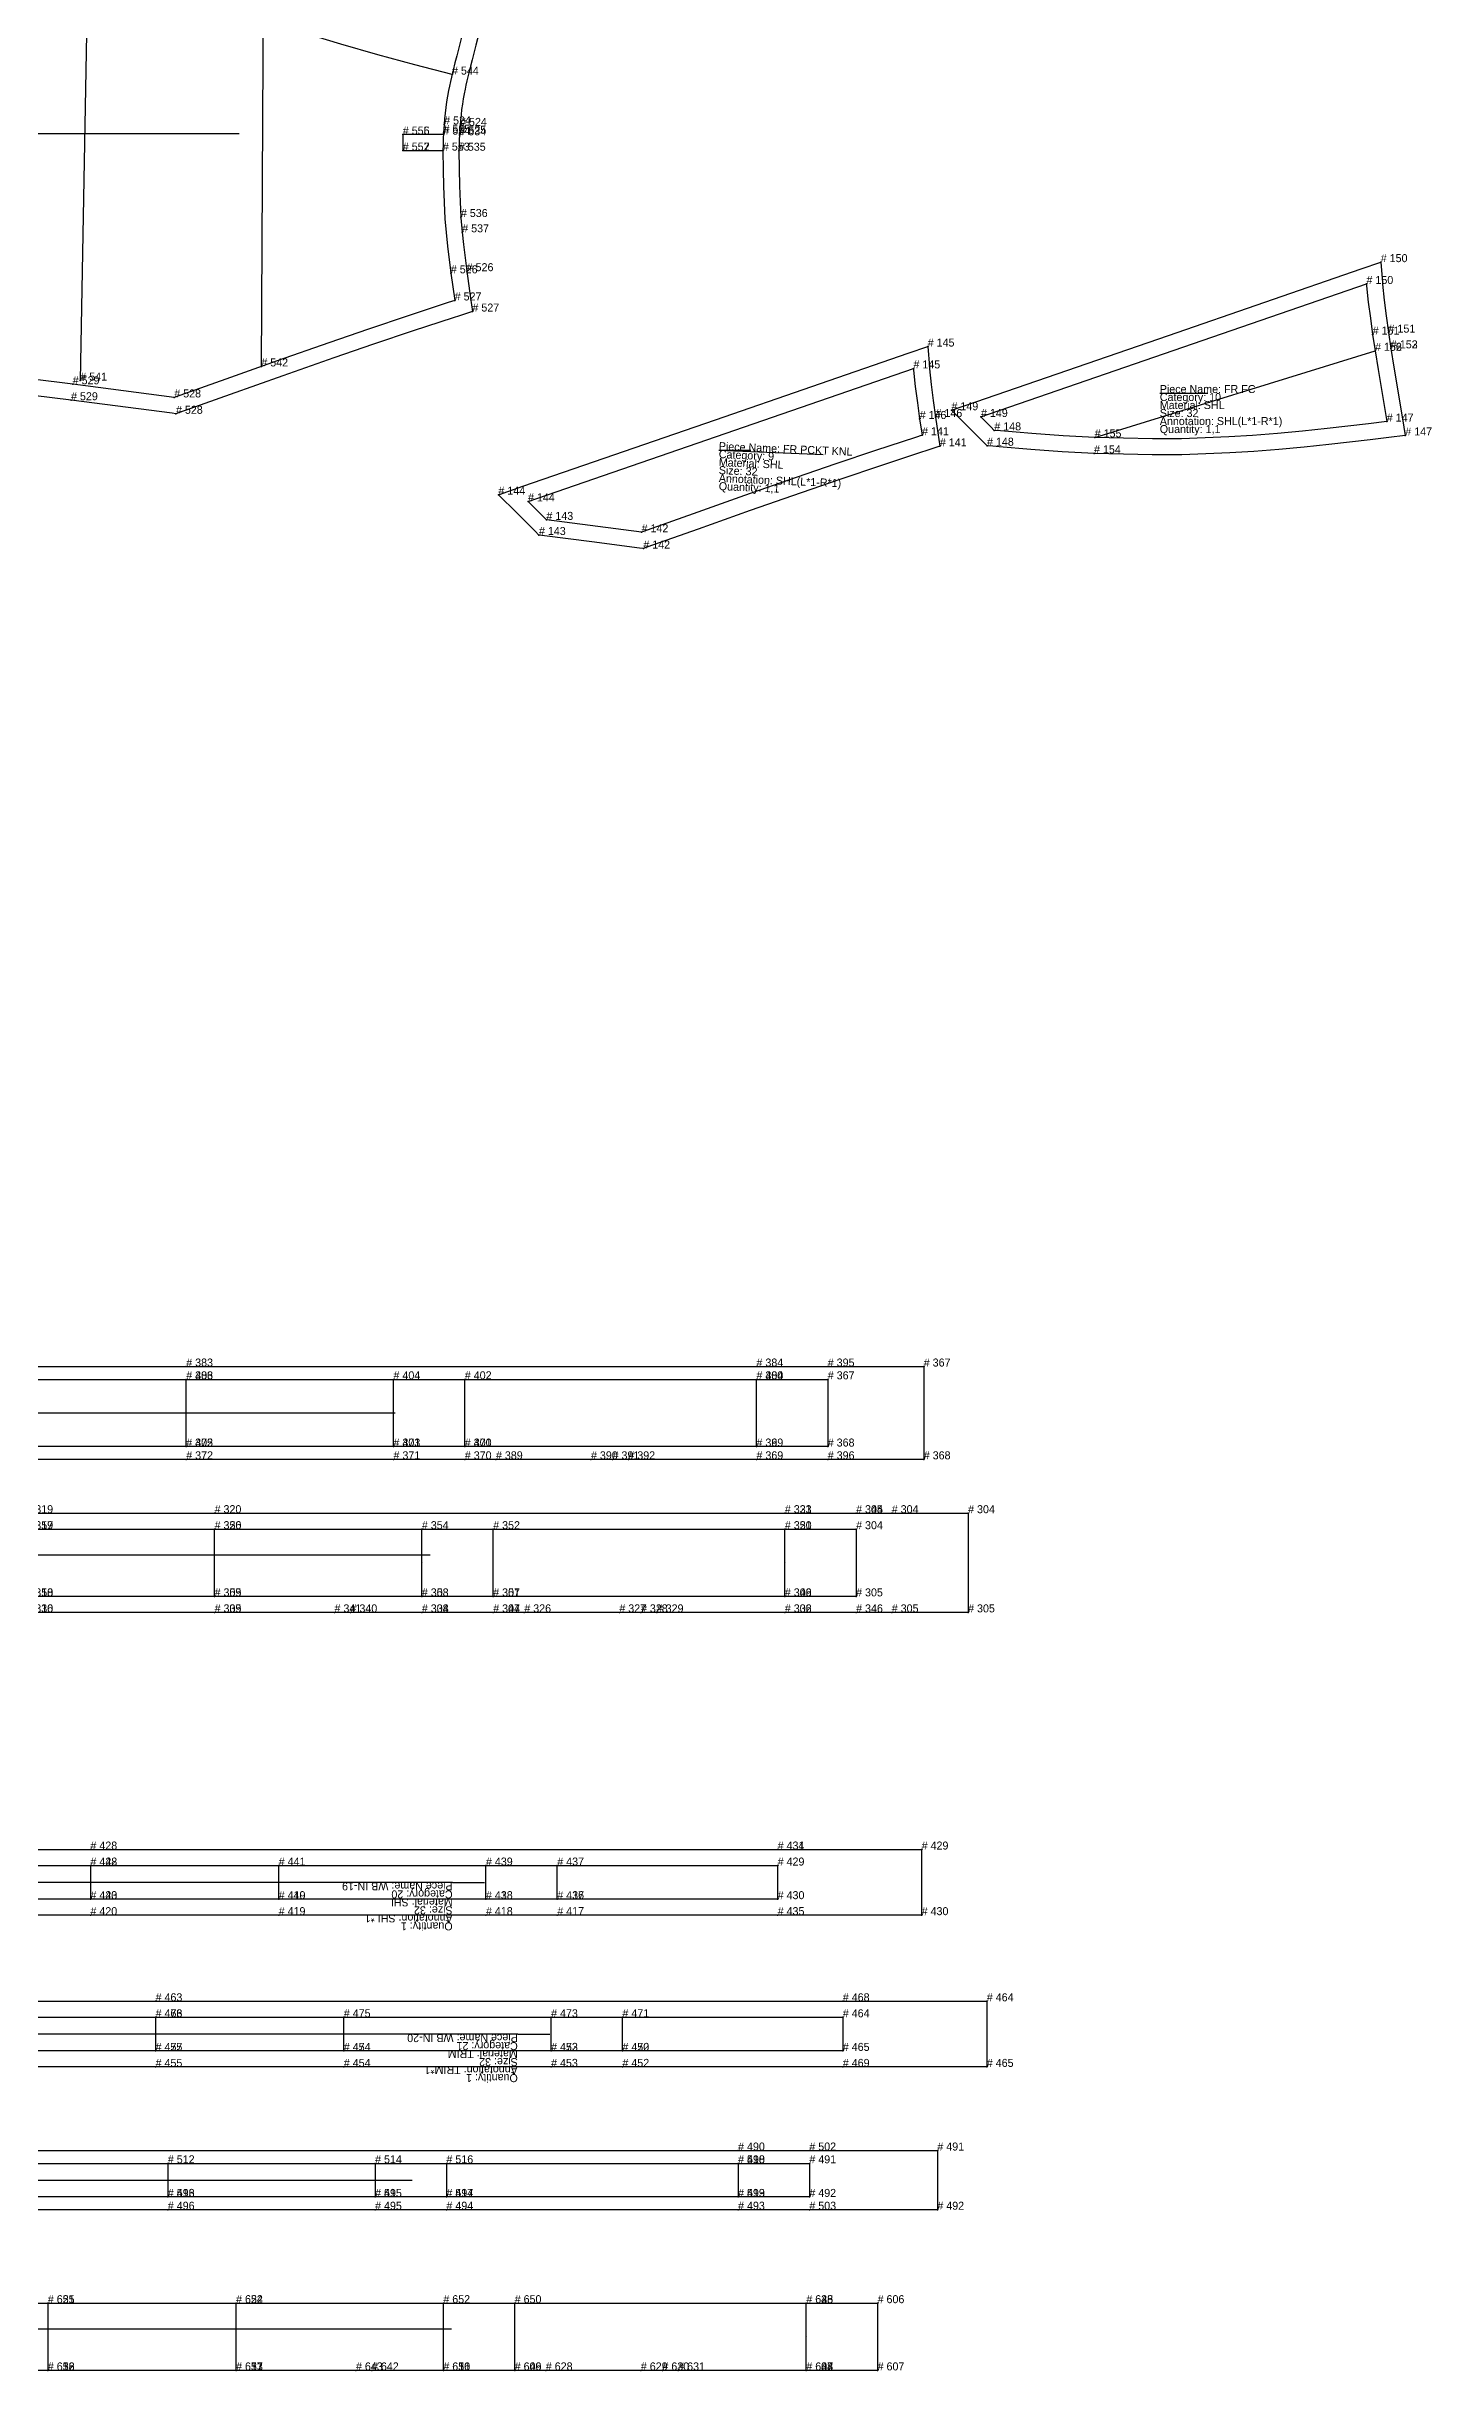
# Model space of a CAD drawing. Extents: x 0 to 3755, y -1490 to 1839.
# Drawn here: x 2247 to 3112, y -1489 to -37 of the extents above; entities that cross this region are included whole.
import ezdxf

# ---------------------------------------------------------------- set-up
doc = ezdxf.new("R2010")
doc.units = 0

# ---------------------------------------------------------------- blocks, each defined once
blk = doc.blocks.new('FR PCKT KNL-32')
at = {"layer": '1'}
blk.add_lwpolyline([(2805.045, -287.025), (2796.96, -289.6225), (2792.8575, -290.94), (2767.8875, -299.1525), (2743.1425, -307.505), (2718.43, -316.015), (2686.4325, -327.215), (2653.9625, -338.725), (2621.98, -350.14), (2619.7125, -350.95), (2617.33, -350.64), (2587.5875, -346.77), (2557.8475, -342.9025), (2554.455, -342.4625), (2552.0375, -340.0275), (2546.73, -334.6775), (2541.5075, -329.4375), (2540.615, -328.56), (2529.1075, -317.2475), (2544.3675, -311.98), (2664.825, -270.43), (2785.285, -228.88), (2797.455, -224.685), (2798.5075, -237.5075), (2798.59, -238.5125), (2799.605, -248.4925), (2800.8475, -258.32), (2802.32, -268.7275), (2803.795, -278.6275), (2805.045, -287.025)], close=True, dxfattribs=at)
at = {"layer": '14'}
blk.add_lwpolyline([(2793.905, -280.1025), (2789.735, -281.44), (2764.82, -289.635), (2739.97, -298.0225), (2715.1725, -306.5625), (2682.9475, -317.8425), (2650.77, -329.25), (2618.6175, -340.725), (2559.135, -332.9875), (2553.8375, -327.6475), (2548.5275, -322.32), (2547.625, -321.4325), (2788.5425, -238.3325), (2788.6325, -239.42), (2789.67, -249.62), (2790.955, -259.795), (2792.3925, -269.9525), (2793.905, -280.1025)], close=True, dxfattribs=at)
at = {"layer": '2'}
for p in [(2797.455, -224.685), (2788.5425, -238.3325), (2792.3925, -269.9525), (2802.32, -268.7275), (2793.905, -280.1025), (2805.045, -287.025), (2529.1075, -317.2475), (2547.625, -321.4325), (2559.135, -332.9875), (2554.455, -342.4625), (2618.6175, -340.725), (2619.7125, -350.95)]:
    blk.add_point(p, dxfattribs=at)
at = {"layer": '5'}
blk.add_line((2666.7925, -289.365), (2686.7925, -289.365), dxfattribs=at)
at = {"layer": '7'}
blk.add_line((2666.7925, -289.365), (2732.06, -292.13), dxfattribs=at)
at = {"layer": '1'}
for s, p in [('Category: 9', (2666.7925, -294.365)), ('Piece Name: FR PCKT KNL', (2666.7925, -289.365)), ('Annotation: SHL(L*1-R*1)', (2666.7925, -309.365)), ('Size: 32', (2666.7925, -304.365)), ('Material: SHL', (2666.7925, -299.365)), ('Quantity: 1,1', (2666.7925, -314.365))]:
    blk.add_text(s, height=5, rotation=-2.425835, dxfattribs=at).set_placement(p)
at = {"layer": '2'}
for s, p in [('# 145', (2797.455, -224.685)), ('# 145', (2788.5425, -238.3325)), ('# 146', (2792.3925, -269.9525)), ('# 141', (2793.905, -280.1025)), ('# 146', (2802.32, -268.7275)), ('# 141', (2805.045, -287.025)), ('# 144', (2529.1075, -317.2475)), ('# 144', (2547.625, -321.4325)), ('# 143', (2559.135, -332.9875)), ('# 143', (2554.455, -342.4625)), ('# 142', (2618.6175, -340.725)), ('# 142', (2619.7125, -350.95))]:
    blk.add_text(s, height=5, dxfattribs=at).set_placement(p)
blk = doc.blocks.new('FR FC-32')
at = {"layer": '1'}
blk.add_lwpolyline([(3095.9375, -280.255), (3085.5525, -281.515), (3074.0025, -282.9175), (3048.2375, -285.885), (3032.7325, -287.5325), (3016.86, -289.045), (3001.175, -290.2725), (2986.1825, -291.1475), (2971.365, -291.8), (2956.2575, -292.355), (2937.8125, -292.2475), (2919.7725, -291.99), (2901.3975, -291.4325), (2901.38, -291.4325), (2881.5475, -290.375), (2861.9475, -288.99), (2842.075, -287.405), (2838.095, -287.0125), (2834.51, -286.66), (2831.97, -284.0975), (2829.3825, -281.485), (2824.8175, -276.9), (2823.6975, -275.79), (2812.29, -264.4825), (2827.48, -259.24), (2947.955, -217.6825), (3068.4325, -176.1275), (3080.6025, -171.9325), (3081.655, -184.755), (3081.7375, -185.76), (3082.7525, -195.74), (3083.995, -205.5675), (3085.4675, -215.975), (3086.935, -225.8175), (3086.9375, -225.8375), (3088.77, -237.465), (3094.21, -269.9375), (3095.9375, -280.255)], close=True, dxfattribs=at)
at = {"layer": '14'}
blk.add_lwpolyline([(3084.3475, -271.59), (3072.89, -272.98), (3047.17, -275.9425), (3031.63, -277.595), (3016.0325, -279.08), (3000.4325, -280.3025), (2985.6825, -281.1625), (2970.8975, -281.8125), (2956.1225, -282.3575), (2938.01, -282.2475), (2919.9, -281.99), (2901.7925, -281.44), (2882.2025, -280.3975), (2862.61, -279.0125), (2843.0375, -277.4525), (2839.0725, -277.0625), (2836.9725, -274.9425), (2831.665, -269.6125), (2830.7375, -268.6925), (3071.69, -185.58), (3071.78, -186.6675), (3072.8175, -196.8675), (3074.1025, -207.0425), (3075.54, -217.2), (3077.0525, -227.35), (3078.9075, -239.115), (3084.3475, -271.59)], close=True, dxfattribs=at)
at = {"layer": '2'}
for p in [(3080.6025, -171.9325), (3071.69, -185.58), (3075.54, -217.2), (3085.4675, -215.975), (3077.0525, -227.35), (3077.0525, -227.35), (3086.935, -225.8175), (2812.29, -264.4825), (2830.7375, -268.6925), (3084.3475, -271.59), (2834.51, -286.66), (2839.0725, -277.0625), (2901.795, -281.44), (3095.9375, -280.255)]:
    blk.add_point(p, dxfattribs=at)
at = {"layer": '4'}
for p in [(3086.9375, -225.8375, 5), (2901.38, -291.4325, 5)]:
    blk.add_point(p, dxfattribs=at)
at = {"layer": '5'}
blk.add_line((2942.495, -253.745), (2962.495, -253.745), dxfattribs=at)
at = {"layer": '7'}
blk.add_line((2942.495, -253.745), (2972.5925, -253.745), dxfattribs=at)
at = {"layer": '8'}
blk.add_line((2901.795, -281.44), (3077.0525, -227.35), dxfattribs=at)
at = {"layer": '1'}
for s, p in [('Category: 10', (2942.495, -258.745)), ('Piece Name: FR FC', (2942.495, -253.745)), ('Material: SHL', (2942.495, -263.745)), ('Annotation: SHL(L*1-R*1)', (2942.495, -273.745)), ('Size: 32', (2942.495, -268.745)), ('Quantity: 1,1', (2942.495, -278.745))]:
    blk.add_text(s, height=5, dxfattribs=at).set_placement(p)
at = {"layer": '2'}
for s, p in [('# 150', (3080.6025, -171.9325)), ('# 150', (3071.69, -185.58)), ('# 151', (3075.54, -217.2)), ('# 151', (3085.4675, -215.975)), ('# 152', (3077.0525, -227.35)), ('# 156', (3077.0525, -227.35)), ('# 152', (3086.935, -225.8175)), ('# 149', (2812.29, -264.4825)), ('# 149', (2830.7375, -268.6925)), ('# 148', (2839.0725, -277.0625)), ('# 147', (3084.3475, -271.59)), ('# 147', (3095.9375, -280.255)), ('# 148', (2834.51, -286.66)), ('# 155', (2901.795, -281.44))]:
    blk.add_text(s, height=5, dxfattribs=at).set_placement(p)
at = {"layer": '4'}
for s, p in [('# 153', (3086.9375, -225.8375)), ('# 154', (2901.38, -291.4325))]:
    blk.add_text(s, height=5, dxfattribs=at).set_placement(p)
blk = doc.blocks.new('WB-32-17')
at = {"layer": '1'}
blk.add_lwpolyline([(2234.075, -953.725), (2292.9025, -953.725), (2351.7325, -953.725), (2529.9375, -953.7275), (2708.145, -953.73), (2730.42, -953.7275), (2752.695, -953.7275), (2774.97, -953.7275), (2822.695, -953.735), (2822.695, -953.735), (2822.695, -963.7275), (2822.695, -984.725), (2822.695, -1005.725), (2822.695, -1015.7225), (2774.97, -1015.7225), (2752.695, -1015.7225), (2730.42, -1015.7225), (2708.145, -1015.7225), (2628.085, -1015.7225), (2618.205, -1015.7225), (2617.0025, -1015.7225), (2604.71, -1015.7225), (2545.31, -1015.7225), (2525.86, -1015.7225), (2503.5675, -1015.7225), (2481.2775, -1015.7225), (2436.6675, -1015.7225), (2426.67, -1015.7225), (2416.505, -1015.7225), (2351.7325, -1015.7225), (2292.9025, -1015.7225), (2234.075, -1015.7225)], dxfattribs=at)
at = {"layer": '14'}
blk.add_lwpolyline([(2752.695, -963.7275), (2752.695, -1005.725), (2708.145, -1005.725), (2525.86, -1005.725), (2481.2775, -1005.725), (2351.7325, -1005.725), (2234.075, -1005.725), (2116.4175, -1005.725), (1986.8725, -1005.725), (1942.29, -1005.725), (1760.005, -1005.725), (1715.4575, -1005.725), (1715.4575, -963.7275), (1760.005, -963.73), (2116.4175, -963.725), (2234.075, -963.725), (2351.7325, -963.725), (2708.145, -963.73), (2752.695, -963.7275)], close=True, dxfattribs=at)
at = {"layer": '2'}
for p in [(2351.7325, -953.725), (2708.145, -953.73), (2752.695, -953.7275), (2774.97, -953.7275), (2822.695, -953.735), (2351.7325, -963.725), (2351.7325, -963.725), (2481.2775, -963.73), (2525.86, -963.73), (2708.145, -963.73), (2708.145, -963.73), (2752.695, -963.7275), (2351.7325, -1005.725), (2351.7325, -1005.725), (2351.7325, -1015.7225), (2481.2775, -1005.725), (2481.2775, -1005.725), (2481.2775, -1015.7225), (2525.86, -1005.725), (2525.86, -1005.725), (2525.86, -1015.7225), (2708.145, -1005.725), (2708.145, -1005.725), (2708.145, -1015.7225), (2752.695, -1005.725), (2774.97, -1015.7225), (2822.695, -1015.7225)]:
    blk.add_point(p, dxfattribs=at)
at = {"layer": '4'}
for p in [(2708.145, -953.73, 5), (2752.695, -953.7275, 5), (2351.7325, -1015.7225, 5), (2426.67, -1015.7225, 5), (2436.6675, -1015.7225, 5), (2481.2775, -1015.7225, 5), (2525.86, -1015.7225, 5), (2545.31, -1015.7225, 5), (2604.71, -1015.7225, 5), (2618.205, -1015.7225, 5), (2628.085, -1015.7225, 5), (2708.145, -1015.7225, 5), (2752.695, -1015.7225, 5)]:
    blk.add_point(p, dxfattribs=at)
at = {"layer": '7'}
blk.add_line((1940.1675, -979.7025), (2486.37, -979.7025), dxfattribs=at)
at = {"layer": '8'}
for p, q in [((2351.7325, -1005.725), (2351.7325, -963.725)), ((2481.2775, -1005.725), (2481.2775, -963.73)), ((2525.86, -1005.725), (2525.86, -963.73)), ((2708.145, -1005.725), (2708.145, -963.73))]:
    blk.add_line(p, q, dxfattribs=at)
at = {"layer": '15'}
for s, rotation, p in [('SD', -21.9956, (2481.2775, -984.7325)), ('CF', 13.070315, (2708.145, -984.7325))]:
    blk.add_text(s, height=0.3125, rotation=rotation, dxfattribs=at).set_placement(p)
at = {"layer": '2'}
for s, p in [('# 319', (2234.075, -953.725)), ('# 320', (2351.7325, -953.725)), ('# 321', (2708.145, -953.73)), ('# 304', (2752.695, -953.7275)), ('# 304', (2774.97, -953.7275)), ('# 304', (2822.695, -953.735)), ('# 319', (2234.075, -963.725)), ('# 357', (2234.075, -963.725)), ('# 320', (2351.7325, -963.725)), ('# 356', (2351.7325, -963.725)), ('# 354', (2481.2775, -963.73)), ('# 352', (2525.86, -963.73)), ('# 321', (2708.145, -963.73)), ('# 350', (2708.145, -963.73)), ('# 304', (2752.695, -963.7275)), ('# 310', (2234.075, -1005.725)), ('# 358', (2234.075, -1005.725)), ('# 309', (2351.7325, -1005.725)), ('# 355', (2351.7325, -1005.725)), ('# 308', (2481.2775, -1005.725)), ('# 353', (2481.2775, -1005.725)), ('# 307', (2525.86, -1005.725)), ('# 351', (2525.86, -1005.725)), ('# 306', (2708.145, -1005.725)), ('# 349', (2708.145, -1005.725)), ('# 305', (2752.695, -1005.725)), ('# 310', (2234.075, -1015.7225)), ('# 309', (2351.7325, -1015.7225)), ('# 308', (2481.2775, -1015.7225)), ('# 307', (2525.86, -1015.7225)), ('# 306', (2708.145, -1015.7225)), ('# 305', (2774.97, -1015.7225)), ('# 305', (2822.695, -1015.7225))]:
    blk.add_text(s, height=5, dxfattribs=at).set_placement(p)
at = {"layer": '4'}
for s, p in [('# 333', (2708.145, -953.73)), ('# 345', (2752.695, -953.7275)), ('# 336', (2234.075, -1015.7225)), ('# 335', (2351.7325, -1015.7225)), ('# 341', (2426.67, -1015.7225)), ('# 340', (2436.6675, -1015.7225)), ('# 334', (2481.2775, -1015.7225)), ('# 344', (2525.86, -1015.7225)), ('# 326', (2545.31, -1015.7225)), ('# 327', (2604.71, -1015.7225)), ('# 328', (2618.205, -1015.7225)), ('# 329', (2628.085, -1015.7225)), ('# 332', (2708.145, -1015.7225)), ('# 346', (2752.695, -1015.7225))]:
    blk.add_text(s, height=5, dxfattribs=at).set_placement(p)
blk = doc.blocks.new('WB-32-18')
at = {"layer": '1'}
blk.add_lwpolyline([(2216.345, -862.0825), (2275.1725, -862.0825), (2334.0025, -862.0825), (2512.2075, -862.085), (2690.415, -862.0875), (2712.69, -862.085), (2734.965, -862.085), (2794.965, -862.085), (2794.965, -862.085), (2794.965, -870.085), (2794.965, -891.0825), (2794.965, -912.0825), (2794.965, -920.08), (2734.965, -920.08), (2712.69, -920.08), (2690.415, -920.08), (2610.355, -920.08), (2600.475, -920.08), (2599.2725, -920.08), (2586.98, -920.08), (2527.58, -920.08), (2508.13, -920.08), (2485.8375, -920.08), (2463.5475, -920.08), (2398.775, -920.08), (2334.0025, -920.08), (2275.1725, -920.08), (2216.345, -920.08)], dxfattribs=at)
at = {"layer": '14'}
blk.add_lwpolyline([(2734.965, -870.085), (2734.965, -912.0825), (2690.415, -912.0825), (2508.13, -912.0825), (2463.5475, -912.0825), (2334.0025, -912.0825), (2216.345, -912.0825), (2098.6875, -912.0825), (1969.1425, -912.0825), (1924.56, -912.0825), (1742.275, -912.0825), (1697.7275, -912.0825), (1697.7275, -870.085), (1742.275, -870.0875), (2098.6875, -870.0825), (2216.345, -870.0825), (2334.0025, -870.0825), (2690.415, -870.0875), (2734.965, -870.085)], close=True, dxfattribs=at)
at = {"layer": '2'}
for p in [(2334.0025, -862.0825), (2334.0025, -870.0825), (2334.0025, -870.0825), (2463.5475, -870.0875), (2508.13, -870.0875), (2690.415, -862.0875), (2690.415, -870.0875), (2690.415, -870.0875), (2734.965, -870.085), (2794.965, -862.085), (2334.0025, -912.0825), (2334.0025, -912.0825), (2463.5475, -912.0825), (2463.5475, -912.0825), (2508.13, -912.0825), (2508.13, -912.0825), (2690.415, -912.0825), (2690.415, -912.0825), (2734.965, -912.0825), (2334.0025, -920.08), (2463.5475, -920.08), (2508.13, -920.08), (2690.415, -920.08), (2794.965, -920.08)]:
    blk.add_point(p, dxfattribs=at)
at = {"layer": '4'}
for p in [(2734.965, -862.085, 5), (2527.58, -920.08, 5), (2586.98, -920.08, 5), (2600.475, -920.08, 5), (2610.355, -920.08, 5), (2734.965, -920.08, 5)]:
    blk.add_point(p, dxfattribs=at)
at = {"layer": '7'}
blk.add_line((1918.4175, -891.0825), (2464.625, -891.0825), dxfattribs=at)
at = {"layer": '8'}
for p, q in [((2334.0025, -912.0825), (2334.0025, -870.0825)), ((2463.5475, -912.0825), (2463.5475, -870.0875)), ((2508.13, -912.0825), (2508.13, -870.0875)), ((2690.415, -912.0825), (2690.415, -870.0875))]:
    blk.add_line(p, q, dxfattribs=at)
at = {"layer": '2'}
for s, p in [('# 383', (2334.0025, -862.0825)), ('# 383', (2334.0025, -870.0825)), ('# 406', (2334.0025, -870.0825)), ('# 404', (2463.5475, -870.0875)), ('# 402', (2508.13, -870.0875)), ('# 384', (2690.415, -862.0875)), ('# 384', (2690.415, -870.0875)), ('# 400', (2690.415, -870.0875)), ('# 367', (2734.965, -870.085)), ('# 367', (2794.965, -862.085)), ('# 372', (2334.0025, -912.0825)), ('# 405', (2334.0025, -912.0825)), ('# 371', (2463.5475, -912.0825)), ('# 403', (2463.5475, -912.0825)), ('# 370', (2508.13, -912.0825)), ('# 401', (2508.13, -912.0825)), ('# 369', (2690.415, -912.0825)), ('# 399', (2690.415, -912.0825)), ('# 368', (2734.965, -912.0825)), ('# 372', (2334.0025, -920.08)), ('# 371', (2463.5475, -920.08)), ('# 370', (2508.13, -920.08)), ('# 369', (2690.415, -920.08)), ('# 368', (2794.965, -920.08))]:
    blk.add_text(s, height=5, dxfattribs=at).set_placement(p)
at = {"layer": '4'}
for s, p in [('# 395', (2734.965, -862.085)), ('# 389', (2527.58, -920.08)), ('# 390', (2586.98, -920.08)), ('# 391', (2600.475, -920.08)), ('# 392', (2610.355, -920.08)), ('# 396', (2734.965, -920.08))]:
    blk.add_text(s, height=5, dxfattribs=at).set_placement(p)
blk = doc.blocks.new('WB IN-32-19')
at = {"layer": '1'}
blk.add_lwpolyline([(2037.0975, -1163.935), (2274.1325, -1163.935), (2488.895, -1163.935), (2703.6575, -1163.935), (2793.6575, -1163.935), (2793.6575, -1173.935), (2793.6575, -1184.435), (2793.6575, -1194.935), (2793.6575, -1204.9325), (2703.6575, -1204.9325), (2634.7875, -1204.9325), (2565.9175, -1204.9325), (2565.9175, -1204.9325), (2543.625, -1204.9325), (2521.335, -1204.9325), (2456.5625, -1204.9325), (2391.79, -1204.9325), (2332.96, -1204.9325), (2274.1325, -1204.9325), (2215.3025, -1204.9325)], dxfattribs=at)
at = {"layer": '14'}
blk.add_lwpolyline([(2565.9175, -1194.935), (2521.335, -1194.935), (2391.79, -1194.935), (2274.1325, -1194.935), (2156.475, -1194.935), (2026.93, -1194.935), (1982.3475, -1194.935), (1800.0625, -1194.935), (1755.5125, -1194.935), (1755.5125, -1173.935), (1800.0625, -1173.935), (2274.1325, -1173.935), (2703.6575, -1173.935), (2703.6575, -1194.935), (2565.9175, -1194.935)], close=True, dxfattribs=at)
at = {"layer": '2'}
for p in [(2274.1325, -1163.935), (2274.1325, -1173.935), (2274.1325, -1173.935), (2391.79, -1173.935), (2521.335, -1173.935), (2565.9175, -1173.935), (2703.6575, -1173.935), (2793.6575, -1163.935), (2274.1325, -1194.935), (2274.1325, -1194.935), (2274.1325, -1204.9325), (2391.79, -1194.935), (2391.79, -1194.935), (2391.79, -1204.9325), (2521.335, -1194.935), (2521.335, -1194.935), (2521.335, -1204.9325), (2565.9175, -1194.935), (2565.9175, -1194.935), (2565.9175, -1204.9325), (2703.6575, -1194.935), (2793.6575, -1204.9325)]:
    blk.add_point(p, dxfattribs=at)
at = {"layer": '4'}
for p in [(2703.6575, -1163.935, 5), (2703.6575, -1163.935, 5), (2703.6575, -1204.9325, 5)]:
    blk.add_point(p, dxfattribs=at)
at = {"layer": '5'}
blk.add_line((2500.5175, -1184.435), (2520.5175, -1184.435), dxfattribs=at)
at = {"layer": '7'}
blk.add_line((2500.5175, -1184.435), (2003.8075, -1184.435), dxfattribs=at)
at = {"layer": '8'}
for p, q in [((2274.1325, -1173.935), (2274.1325, -1194.935)), ((2391.79, -1194.935), (2391.79, -1173.935)), ((2521.335, -1194.935), (2521.335, -1173.935)), ((2565.9175, -1194.935), (2565.9175, -1173.935))]:
    blk.add_line(p, q, dxfattribs=at)
at = {"layer": '1'}
for s, p in [('Piece Name: WB IN-19', (2500.5175, -1184.435)), ('Category: 20', (2500.5175, -1189.435)), ('Annotation: SHL*1', (2500.5175, -1204.435)), ('Material: SHL', (2500.5175, -1194.435)), ('Size: 32', (2500.5175, -1199.435)), ('Quantity: 1', (2500.5175, -1209.435))]:
    blk.add_text(s, height=5, rotation=-180, dxfattribs=at).set_placement(p)
at = {"layer": '2'}
for s, p in [('# 428', (2274.1325, -1163.935)), ('# 429', (2793.6575, -1163.935)), ('# 428', (2274.1325, -1173.935)), ('# 442', (2274.1325, -1173.935)), ('# 441', (2391.79, -1173.935)), ('# 439', (2521.335, -1173.935)), ('# 437', (2565.9175, -1173.935)), ('# 429', (2703.6575, -1173.935)), ('# 420', (2274.1325, -1194.935)), ('# 443', (2274.1325, -1194.935)), ('# 419', (2391.79, -1194.935)), ('# 440', (2391.79, -1194.935)), ('# 418', (2521.335, -1194.935)), ('# 438', (2521.335, -1194.935)), ('# 436', (2565.9175, -1194.935)), ('# 417', (2565.9175, -1194.935)), ('# 430', (2703.6575, -1194.935)), ('# 420', (2274.1325, -1204.9325)), ('# 419', (2391.79, -1204.9325)), ('# 418', (2521.335, -1204.9325)), ('# 417', (2565.9175, -1204.9325)), ('# 430', (2793.6575, -1204.9325))]:
    blk.add_text(s, height=5, dxfattribs=at).set_placement(p)
at = {"layer": '4'}
for s, p in [('# 431', (2703.6575, -1163.935)), ('# 434', (2703.6575, -1163.935)), ('# 435', (2703.6575, -1204.9325))]:
    blk.add_text(s, height=5, dxfattribs=at).set_placement(p)
blk = doc.blocks.new('WB IN-32-20')
at = {"layer": '1'}
blk.add_lwpolyline([(2077.815, -1258.7525), (2314.85, -1258.7525), (2529.6125, -1258.7525), (2744.375, -1258.7525), (2834.375, -1258.7525), (2834.375, -1268.7525), (2834.375, -1279.2525), (2834.375, -1289.7525), (2834.375, -1299.75), (2744.375, -1299.75), (2675.505, -1299.75), (2606.635, -1299.75), (2606.635, -1299.75), (2584.3425, -1299.75), (2562.0525, -1299.75), (2497.28, -1299.75), (2432.5075, -1299.75), (2373.6775, -1299.75), (2314.85, -1299.75), (2256.02, -1299.75), (2197.1925, -1299.75)], dxfattribs=at)
at = {"layer": '14'}
blk.add_lwpolyline([(2606.635, -1289.7525), (2562.0525, -1289.7525), (2432.5075, -1289.7525), (2314.85, -1289.7525), (2197.1925, -1289.7525), (2067.6475, -1289.7525), (2023.065, -1289.7525), (1840.78, -1289.7525), (1796.23, -1289.7525), (1796.23, -1268.7525), (1840.78, -1268.7525), (2314.85, -1268.7525), (2744.375, -1268.7525), (2744.375, -1289.7525), (2606.635, -1289.7525)], close=True, dxfattribs=at)
at = {"layer": '2'}
for p in [(2314.85, -1258.7525), (2834.375, -1258.7525), (2314.85, -1268.7525), (2314.85, -1268.7525), (2432.5075, -1268.7525), (2562.0525, -1268.7525), (2606.635, -1268.7525), (2744.375, -1268.7525), (2314.85, -1289.7525), (2314.85, -1289.7525), (2432.5075, -1289.7525), (2432.5075, -1289.7525), (2562.0525, -1289.7525), (2562.0525, -1289.7525), (2606.635, -1289.7525), (2606.635, -1289.7525), (2744.375, -1289.7525), (2314.85, -1299.75), (2432.5075, -1299.75), (2562.0525, -1299.75), (2606.635, -1299.75), (2834.375, -1299.75)]:
    blk.add_point(p, dxfattribs=at)
at = {"layer": '4'}
for p in [(2744.375, -1258.7525, 5), (2744.375, -1299.75, 5)]:
    blk.add_point(p, dxfattribs=at)
at = {"layer": '5'}
blk.add_line((2541.235, -1279.2525), (2561.235, -1279.2525), dxfattribs=at)
at = {"layer": '7'}
blk.add_line((2541.235, -1279.2525), (2044.525, -1279.2525), dxfattribs=at)
at = {"layer": '8'}
for p, q in [((2314.85, -1268.7525), (2314.85, -1289.7525)), ((2432.5075, -1289.7525), (2432.5075, -1268.7525)), ((2562.0525, -1289.7525), (2562.0525, -1268.7525)), ((2606.635, -1289.7525), (2606.635, -1268.7525))]:
    blk.add_line(p, q, dxfattribs=at)
at = {"layer": '1'}
for s, p in [('Piece Name: WB IN-20', (2541.235, -1279.2525)), ('Material: TRIM', (2541.235, -1289.2525)), ('Category: 21', (2541.235, -1284.2525)), ('Annotation: TRIM*1', (2541.235, -1299.2525)), ('Quantity: 1', (2541.235, -1304.2525)), ('Size: 32', (2541.235, -1294.2525))]:
    blk.add_text(s, height=5, rotation=-180, dxfattribs=at).set_placement(p)
at = {"layer": '2'}
for s, p in [('# 463', (2314.85, -1258.7525)), ('# 464', (2834.375, -1258.7525)), ('# 463', (2314.85, -1268.7525)), ('# 476', (2314.85, -1268.7525)), ('# 475', (2432.5075, -1268.7525)), ('# 473', (2562.0525, -1268.7525)), ('# 471', (2606.635, -1268.7525)), ('# 464', (2744.375, -1268.7525)), ('# 455', (2314.85, -1289.7525)), ('# 477', (2314.85, -1289.7525)), ('# 454', (2432.5075, -1289.7525)), ('# 474', (2432.5075, -1289.7525)), ('# 453', (2562.0525, -1289.7525)), ('# 472', (2562.0525, -1289.7525)), ('# 452', (2606.635, -1289.7525)), ('# 470', (2606.635, -1289.7525)), ('# 465', (2744.375, -1289.7525)), ('# 455', (2314.85, -1299.75)), ('# 454', (2432.5075, -1299.75)), ('# 453', (2562.0525, -1299.75)), ('# 452', (2606.635, -1299.75)), ('# 465', (2834.375, -1299.75))]:
    blk.add_text(s, height=5, dxfattribs=at).set_placement(p)
at = {"layer": '4'}
for s, p in [('# 468', (2744.375, -1258.7525)), ('# 469', (2744.375, -1299.75))]:
    blk.add_text(s, height=5, dxfattribs=at).set_placement(p)
blk = doc.blocks.new('WB IN-32-21')
at = {"layer": '1'}
blk.add_lwpolyline([(2204.845, -1352.015), (2441.88, -1352.015), (2678.915, -1352.015), (2701.19, -1352.015), (2723.465, -1352.015), (2803.465, -1352.015), (2803.465, -1360.015), (2803.465, -1370.515), (2803.465, -1381.015), (2803.465, -1389.0125), (2723.465, -1389.0125), (2701.19, -1389.0125), (2678.915, -1389.0125), (2587.7725, -1389.0125), (2496.63, -1389.0125), (2474.3375, -1389.0125), (2452.0475, -1389.0125), (2387.275, -1389.0125), (2322.5025, -1389.0125), (2263.6725, -1389.0125), (2204.845, -1389.0125)], dxfattribs=at)
at = {"layer": '14'}
blk.add_lwpolyline([(1913.06, -1381.015), (1775.32, -1381.015), (1775.32, -1360.015), (2204.845, -1360.015), (2678.915, -1360.015), (2723.465, -1360.015), (2723.465, -1381.015), (2678.915, -1381.015), (2496.63, -1381.015), (2452.0475, -1381.015), (2322.5025, -1381.015), (2204.845, -1381.015), (2087.1875, -1381.015), (1957.6425, -1381.015), (1913.06, -1381.015)], close=True, dxfattribs=at)
at = {"layer": '2'}
for p in [(2322.5025, -1360.015), (2452.0475, -1360.015), (2496.63, -1360.015), (2678.915, -1352.015), (2678.915, -1360.015), (2678.915, -1360.015), (2723.465, -1360.015), (2803.465, -1352.015), (2322.5025, -1381.015), (2322.5025, -1381.015), (2322.5025, -1389.0125), (2452.0475, -1381.015), (2452.0475, -1381.015), (2452.0475, -1389.0125), (2496.63, -1381.015), (2496.63, -1381.015), (2496.63, -1389.0125), (2678.915, -1381.015), (2678.915, -1381.015), (2678.915, -1389.0125), (2723.465, -1381.015), (2803.465, -1389.0125)]:
    blk.add_point(p, dxfattribs=at)
at = {"layer": '4'}
for p in [(2723.465, -1352.015, 5), (2723.465, -1389.0125, 5)]:
    blk.add_point(p, dxfattribs=at)
at = {"layer": '7'}
blk.add_line((1978.46, -1370.515), (2475.17, -1370.515), dxfattribs=at)
at = {"layer": '8'}
for p, q in [((2322.5025, -1360.015), (2322.5025, -1381.015)), ((2452.0475, -1360.015), (2452.0475, -1381.015)), ((2496.63, -1360.015), (2496.63, -1381.015)), ((2678.915, -1360.015), (2678.915, -1381.015))]:
    blk.add_line(p, q, dxfattribs=at)
at = {"layer": '2'}
for s, p in [('# 490', (2678.915, -1352.015)), ('# 491', (2803.465, -1352.015)), ('# 512', (2322.5025, -1360.015)), ('# 514', (2452.0475, -1360.015)), ('# 516', (2496.63, -1360.015)), ('# 490', (2678.915, -1360.015)), ('# 518', (2678.915, -1360.015)), ('# 491', (2723.465, -1360.015)), ('# 496', (2322.5025, -1381.015)), ('# 513', (2322.5025, -1381.015)), ('# 495', (2452.0475, -1381.015)), ('# 515', (2452.0475, -1381.015)), ('# 494', (2496.63, -1381.015)), ('# 517', (2496.63, -1381.015)), ('# 493', (2678.915, -1381.015)), ('# 519', (2678.915, -1381.015)), ('# 492', (2723.465, -1381.015)), ('# 496', (2322.5025, -1389.0125)), ('# 495', (2452.0475, -1389.0125)), ('# 494', (2496.63, -1389.0125)), ('# 493', (2678.915, -1389.0125)), ('# 492', (2803.465, -1389.0125))]:
    blk.add_text(s, height=5, dxfattribs=at).set_placement(p)
at = {"layer": '4'}
for s, p in [('# 502', (2723.465, -1352.015)), ('# 503', (2723.465, -1389.0125))]:
    blk.add_text(s, height=5, dxfattribs=at).set_placement(p)
blk = doc.blocks.new('FR-32')
at = {"layer": '1'}
blk.add_lwpolyline([(2298.0675, 85.7625), (2301.8275, 77.2625), (2304.33, 71.605), (2306.8575, 66.1425), (2309.47, 60.9875), (2312.415, 56.0125), (2315.59, 51.545), (2319.1375, 47.605), (2321.8625, 45.1975), (2325.095, 42.7225), (2327.9625, 40.68), (2330.295, 39.59), (2332.885, 38.665), (2336.1525, 37.475), (2339.17, 36.69), (2342.855, 35.675), (2346.4225, 34.65), (2350.3225, 33.6275), (2354.49, 32.7675), (2358.8575, 31.7025), (2363.055, 30.7225), (2367.15, 29.74), (2375.89, 27.73), (2381.1075, 26.53), (2381.27, 26.4925), (2446.865, 10.26), (2512.4625, -5.9725), (2522.225, -8.3875), (2519.7525, -18.1425), (2519.165, -20.46), (2515.105, -36.405), (2512.7625, -45.5575), (2511.735, -49.5625), (2510.525, -54.37), (2509.475, -58.67), (2508.8275, -61.425), (2508.275, -63.93), (2507.7125, -66.685), (2507.14, -69.8325), (2506.5975, -73.29), (2506.1525, -76.62), (2505.7925, -79.885), (2505.485, -83.1325), (2505.1625, -86.8), (2504.7825, -91.7125), (2504.74, -92.6675), (2504.625, -95.2975), (2504.5025, -98.76), (2504.435, -102.265), (2504.435, -102.32), (2504.4425, -106.155), (2504.51, -109.7625), (2504.615, -113.6975), (2504.8825, -124.3075), (2505.195, -134.3175), (2505.6625, -143.7425), (2505.685, -144.215), (2506.51, -153.2875), (2507.205, -160.91), (2509.295, -177.5975), (2511.6975, -194.455), (2512.8875, -202.805), (2504.8525, -205.385), (2500.75, -206.7025), (2475.78, -214.915), (2451.035, -223.2675), (2426.3225, -231.7775), (2394.325, -242.9775), (2361.45, -254.6325), (2329.865, -265.9), (2327.605, -266.7075), (2325.225, -266.4), (2262.0175, -258.2325), (2212.78, -252.1175), (2164.425, -246.5025), (2130.9775, -243.62), (2096.9325, -241.0875), (2029.9125, -236.4325), (2030.0075, -236.44), (2025.8175, -236.19), (2006.6225, -235.0375), (1983.825, -233.6725), (1961.0225, -234.9975), (1941.8275, -236.11), (1941.835, -223.615), (1941.9525, -108.7725), (1942.0725, 6.07), (1942.0925, 21.08), (1958.2075, 19.0925), (1984.08, 16.09), (2009.9625, 19.0525), (2026.0775, 21.01), (2037.215, 22.365), (2063.975, 26.01), (2091.735, 30.48), (2119.4875, 35.5975), (2147.0225, 41.3275), (2166.32, 45.79), (2185.73, 50.6375), (2204.95, 55.8275), (2226.8225, 62.215), (2248.3775, 68.865), (2270.1025, 75.755), (2289.315, 82.6325), (2298.0675, 85.7625)], close=True, dxfattribs=at)
at = {"layer": '14'}
blk.add_lwpolyline([(2292.6825, 73.2175), (2295.2225, 67.475), (2297.8575, 61.78), (2300.7075, 56.1575), (2304.015, 50.5675), (2307.77, 45.285), (2312.09, 40.49), (2315.5125, 37.465), (2319.1525, 34.6775), (2322.8975, 32.01), (2326.495, 30.3275), (2329.5175, 29.2475), (2333.1725, 27.9175), (2336.5525, 27.0375), (2340.215, 26.03), (2343.77, 25.0075), (2348.0575, 23.8825), (2352.33, 23.0025), (2356.6375, 21.9525), (2360.765, 20.9875), (2364.865, 20.005), (2369.0775, 19.035), (2378.8675, 16.785), (2510.06, -15.68), (2507.745, -24.78), (2505.4275, -33.88), (2503.1, -42.98), (2501.955, -47.44), (2500.83, -51.9025), (2499.7375, -56.3775), (2499.09, -59.1425), (2498.4775, -61.9175), (2497.9075, -64.7), (2497.2625, -68.2475), (2496.7025, -71.8125), (2496.225, -75.39), (2495.8425, -78.8725), (2495.51, -82.3625), (2495.2025, -85.8575), (2494.7975, -91.1075), (2494.635, -94.8075), (2494.5025, -98.51), (2494.4325, -102.2125), (2494.4425, -106.2125), (2494.5175, -110.215), (2494.625, -114.2175), (2494.8825, -124.4675), (2495.2025, -134.715), (2495.71, -144.9475), (2497.2575, -161.955), (2499.3825, -178.92), (2501.7975, -195.865), (2497.6275, -197.2025), (2472.7125, -205.3975), (2447.8625, -213.785), (2423.065, -222.325), (2390.84, -233.605), (2358.6625, -245.0125), (2326.505, -256.485), (2263.04, -248.2825), (2214.2275, -242.22), (2165.42, -236.5525), (2131.7075, -233.6475), (2097.865, -231.13), (2030.6025, -226.46), (1983.8325, -223.6575), (1984.07, 6.0275), (2011.2375, 9.135), (2038.38, 12.435), (2065.47, 16.125), (2093.475, 20.635), (2121.375, 25.78), (2149.1525, 31.56), (2168.7375, 36.0875), (2188.24, 40.96), (2207.645, 46.2), (2229.6075, 52.6125), (2251.475, 59.36), (2273.2925, 66.2775), (2292.6825, 73.2175)], close=True, dxfattribs=at)
at = {"layer": '2'}
for p in [(2270.1025, 75.755), (2291.77, 72.815), (2292.6825, 73.2175), (2298.0675, 85.7625), (2273.2925, 66.2775), (2273.2925, 66.2775), (2285.535, 70.055), (2322.8975, 32.01), (2327.9625, 40.68), (1942.0925, 21.08), (1984.08, 16.09), (2365.7425, 19.7975), (2378.645, 15.8125), (2378.8675, 16.785), (2378.8675, 16.785), (2381.1075, 26.53), (2382.4975, 15.715), (1984.07, 6.0275), (2004.0725, 8.3125), (2362.2875, 10.0525), (2362.2875, 10.0525), (2373.8725, 3.3225), (2373.8725, 3.3225), (2522.225, -8.3875), (2383.1225, -21.115), (2383.1225, -21.115), (2510.06, -15.68), (2500.1375, -54.7325), (2495.2025, -85.8575), (2505.1625, -86.8), (2469.3725, -92.235), (2469.3725, -92.235), (2494.7575, -92.235), (2494.7975, -91.1075), (2504.7825, -91.7125), (2469.3725, -102.2375), (2469.3725, -102.2375), (2494.43, -102.2375), (2499.3825, -178.92), (2509.295, -177.5975), (2501.7975, -195.865), (2512.8875, -202.805), (1983.8325, -223.6575), (2003.835, -224.8575), (2030.6025, -226.46), (1941.8275, -236.11), (1983.825, -233.6725), (2029.9125, -236.4325), (2267.78, -245.97), (2380.955, -237.11), (2262.0175, -258.2325), (2263.04, -248.2825), (2326.505, -256.485), (2327.605, -266.7075)]:
    blk.add_point(p, dxfattribs=at)
at = {"layer": '4'}
for p in [(1984.08, 16.09, 5), (2504.74, -92.6675, 5), (2504.435, -102.32, 5), (2505.6625, -143.7425, 5), (2506.51, -153.2875, 5), (1983.825, -233.6725, 5)]:
    blk.add_point(p, dxfattribs=at)
at = {"layer": '5'}
blk.add_line((2088.6675, -91.635), (2108.6675, -91.635), dxfattribs=at)
at = {"layer": '7'}
blk.add_line((2088.6675, -91.635), (2367.145, -91.635), dxfattribs=at)
at = {"layer": '8'}
for p, q in [((2273.2925, 66.2775), (2267.78, -245.97)), ((2378.8675, 16.785), (2373.8725, 3.3225)), ((2380.955, -237.11), (2382.4975, 15.715)), ((2494.7575, -92.235), (2469.3725, -92.235)), ((2469.3725, -92.235), (2469.3725, -102.2375)), ((2469.3725, -102.2375), (2494.43, -102.2375))]:
    blk.add_line(p, q, dxfattribs=at)
for points in [[(2378.645, 15.8125), (2368.8575, 18.06), (2364.725, 19.0125), (2360.345, 20.0625), (2356.1675, 21.0375), (2352.105, 22.0275), (2347.8375, 22.9075), (2343.5625, 24.03), (2340.065, 25.035), (2336.2425, 26.085), (2332.875, 26.9625), (2329.28, 28.27), (2326.1425, 29.3925), (2322.39, 31.1475), (2318.5575, 33.8775), (2314.88, 36.6925), (2311.3925, 39.775), (2306.9925, 44.66), (2303.1825, 50.0175), (2299.83, 55.6875), (2296.97, 61.3275), (2294.3, 67.0975), (2291.77, 72.815)], [(2362.2875, 10.0525), (2353.9075, 12.6175), (2350.365, 13.7025), (2346.8225, 14.83), (2343.165, 15.9625), (2339.5625, 17.1225), (2335.84, 18.22), (2331.93, 19.5625), (2328.8125, 20.71), (2325.905, 21.74), (2322.745, 22.82), (2319.3725, 24.285), (2316.425, 25.605), (2312.5875, 27.7925), (2308.8025, 30.915), (2305.47, 33.865), (2302.1475, 37.255), (2298.08, 42.4775), (2294.6975, 48.025), (2291.8675, 53.6925), (2289.5175, 59.275), (2287.47, 64.6775), (2285.535, 70.055)], [(2365.7425, 19.7975), (2365.1475, 15.145), (2364.6875, 10.53), (2364.5025, 5.9875), (2364.555, 3.7575), (2364.725, 1.5575), (2365.495, -2.7275), (2366.9475, -6.83), (2368.635, -9.89), (2370.76, -12.715), (2373.2525, -15.21), (2376.3425, -17.465), (2379.6725, -19.375), (2383.1225, -21.115)], [(2003.835, -224.8575), (2003.8325, -223.675), (2003.95, -108.8325), (2004.07, 6.01), (2004.0725, 8.3125)], [(2373.8725, 3.3225), (2363.865, 9.1175), (2362.2875, 10.0525)], [(2500.1375, -54.7325), (2476.88, -48.6), (2453.6675, -42.32), (2430.5425, -35.7425), (2414.7, -30.9825), (2398.9, -26.085), (2383.1225, -21.115)]]:
    blk.add_lwpolyline(points, dxfattribs=at)
at = {"layer": '1'}
for s, p in [('Piece Name: FR', (2088.6675, -91.635)), ('Size: 32', (2088.6675, -106.635)), ('Category: 23', (2088.6675, -96.635)), ('Material: SHL', (2088.6675, -101.635)), ('Annotation: SHL*1', (2088.6675, -111.635)), ('Quantity: 1', (2088.6675, -116.635))]:
    blk.add_text(s, height=5, dxfattribs=at).set_placement(p)
at = {"layer": '2'}
for s, p in [('# 520', (2298.0675, 85.7625)), ('# 533', (2270.1025, 75.755)), ('# 559', (2285.535, 70.055)), ('# 561', (2291.77, 72.815)), ('# 520', (2292.6825, 73.2175)), ('# 533', (2273.2925, 66.2775)), ('# 540', (2273.2925, 66.2775)), ('# 521', (2327.9625, 40.68)), ('# 521', (2322.8975, 32.01)), ('# 522', (2381.1075, 26.53)), ('# 532', (1942.0925, 21.08)), ('# 532', (1984.08, 16.09)), ('# 558', (2362.2875, 10.0525)), ('# 551', (2362.2875, 10.0525)), ('# 546', (2365.7425, 19.7975)), ('# 560', (2378.645, 15.8125)), ('# 522', (2378.8675, 16.785)), ('# 548', (2378.8675, 16.785)), ('# 543', (2382.4975, 15.715)), ('# 532', (1984.07, 6.0275)), ('# 563', (2004.0725, 8.3125)), ('# 549', (2373.8725, 3.3225)), ('# 550', (2373.8725, 3.3225)), ('# 523', (2510.06, -15.68)), ('# 523', (2522.225, -8.3875)), ('# 545', (2383.1225, -21.115)), ('# 547', (2383.1225, -21.115)), ('# 544', (2500.1375, -54.7325)), ('# 525', (2494.7975, -91.1075)), ('# 524', (2495.2025, -85.8575)), ('# 525', (2504.7825, -91.7125)), ('# 524', (2505.1625, -86.8)), ('# 556', (2469.3725, -92.235)), ('# 555', (2469.3725, -92.235)), ('# 552', (2469.3725, -102.2375)), ('# 557', (2469.3725, -102.2375)), ('# 553', (2494.43, -102.2375)), ('# 554', (2494.7575, -92.235)), ('# 526', (2499.3825, -178.92)), ('# 526', (2509.295, -177.5975)), ('# 527', (2501.7975, -195.865)), ('# 527', (2512.8875, -202.805)), ('# 531', (1941.8275, -236.11)), ('# 531', (1983.825, -233.6725)), ('# 531', (1983.8325, -223.6575)), ('# 562', (2003.835, -224.8575)), ('# 530', (2029.9125, -236.4325)), ('# 530', (2030.6025, -226.46)), ('# 542', (2380.955, -237.11)), ('# 529', (2263.04, -248.2825)), ('# 541', (2267.78, -245.97)), ('# 529', (2262.0175, -258.2325)), ('# 528', (2326.505, -256.485)), ('# 528', (2327.605, -266.7075))]:
    blk.add_text(s, height=5, dxfattribs=at).set_placement(p)
at = {"layer": '4'}
for s, p in [('# 539', (1984.08, 16.09)), ('# 535', (2504.435, -102.32)), ('# 534', (2504.74, -92.6675)), ('# 536', (2505.6625, -143.7425)), ('# 537', (2506.51, -153.2875)), ('# 538', (1983.825, -233.6725))]:
    blk.add_text(s, height=5, dxfattribs=at).set_placement(p)
blk = doc.blocks.new('WB-32-25')
at = {"layer": '1'}
blk.add_lwpolyline([(2129.84, -1447.4175), (2247.4975, -1447.4175), (2365.155, -1447.4175), (2721.5675, -1447.4225), (2766.1175, -1447.42), (2766.1175, -1447.42), (2766.1175, -1489.4175), (2721.5675, -1489.4175), (2641.5075, -1489.4175), (2631.6275, -1489.4175), (2618.1325, -1489.4175), (2558.7325, -1489.4175), (2539.2825, -1489.4175), (2494.7, -1489.4175), (2450.09, -1489.4175), (2440.0925, -1489.4175), (2365.155, -1489.4175), (2247.4975, -1489.4175), (2129.84, -1489.4175)], dxfattribs=at)
at = {"layer": '2'}
for p in [(2247.4975, -1447.4175), (2247.4975, -1447.4175), (2365.155, -1447.4175), (2365.155, -1447.4175), (2494.7, -1447.4225), (2539.2825, -1447.4225), (2721.5675, -1447.4225), (2721.5675, -1447.4225), (2766.1175, -1447.42), (2247.4975, -1489.4175), (2247.4975, -1489.4175), (2365.155, -1489.4175), (2365.155, -1489.4175), (2494.7, -1489.4175), (2494.7, -1489.4175), (2539.2825, -1489.4175), (2539.2825, -1489.4175), (2721.5675, -1489.4175), (2721.5675, -1489.4175), (2766.1175, -1489.4175)]:
    blk.add_point(p, dxfattribs=at)
at = {"layer": '4'}
for p in [(2721.5675, -1447.4225, 5), (2247.4975, -1489.4175, 5), (2365.155, -1489.4175, 5), (2440.0925, -1489.4175, 5), (2450.09, -1489.4175, 5), (2494.7, -1489.4175, 5), (2539.2825, -1489.4175, 5), (2558.7325, -1489.4175, 5), (2618.1325, -1489.4175, 5), (2631.6275, -1489.4175, 5), (2641.5075, -1489.4175, 5), (2721.5675, -1489.4175, 5)]:
    blk.add_point(p, dxfattribs=at)
at = {"layer": '7'}
blk.add_line((1953.59, -1463.395), (2499.79, -1463.395), dxfattribs=at)
at = {"layer": '8'}
for p, q in [((2247.4975, -1447.4175), (2247.4975, -1489.4175)), ((2365.155, -1489.4175), (2365.155, -1447.4175)), ((2494.7, -1489.4175), (2494.7, -1447.4225)), ((2539.2825, -1489.4175), (2539.2825, -1447.4225)), ((2721.5675, -1489.4175), (2721.5675, -1447.4225))]:
    blk.add_line(p, q, dxfattribs=at)
at = {"layer": '15'}
for s, rotation, p in [('CB', -30.026498, (2247.4975, -1468.4175)), ('SD', -21.9956, (2494.7, -1468.425)), ('CF', 13.070315, (2721.5675, -1468.425))]:
    blk.add_text(s, height=0.3125, rotation=rotation, dxfattribs=at).set_placement(p)
at = {"layer": '2'}
for s, p in [('# 621', (2247.4975, -1447.4175)), ('# 655', (2247.4975, -1447.4175)), ('# 622', (2365.155, -1447.4175)), ('# 654', (2365.155, -1447.4175)), ('# 652', (2494.7, -1447.4225)), ('# 650', (2539.2825, -1447.4225)), ('# 623', (2721.5675, -1447.4225)), ('# 648', (2721.5675, -1447.4225)), ('# 606', (2766.1175, -1447.42)), ('# 612', (2247.4975, -1489.4175)), ('# 656', (2247.4975, -1489.4175)), ('# 611', (2365.155, -1489.4175)), ('# 653', (2365.155, -1489.4175)), ('# 610', (2494.7, -1489.4175)), ('# 651', (2494.7, -1489.4175)), ('# 609', (2539.2825, -1489.4175)), ('# 649', (2539.2825, -1489.4175)), ('# 608', (2721.5675, -1489.4175)), ('# 647', (2721.5675, -1489.4175)), ('# 607', (2766.1175, -1489.4175))]:
    blk.add_text(s, height=5, dxfattribs=at).set_placement(p)
at = {"layer": '4'}
for s, p in [('# 635', (2721.5675, -1447.4225)), ('# 638', (2247.4975, -1489.4175)), ('# 637', (2365.155, -1489.4175)), ('# 643', (2440.0925, -1489.4175)), ('# 642', (2450.09, -1489.4175)), ('# 636', (2494.7, -1489.4175)), ('# 646', (2539.2825, -1489.4175)), ('# 628', (2558.7325, -1489.4175)), ('# 629', (2618.1325, -1489.4175)), ('# 630', (2631.6275, -1489.4175)), ('# 631', (2641.5075, -1489.4175)), ('# 634', (2721.5675, -1489.4175))]:
    blk.add_text(s, height=5, dxfattribs=at).set_placement(p)

msp = doc.modelspace()

# ---------------------------------------------------------------- block references
at = {"layer": '1'}
for name in ['FR-32', 'FR FC-32', 'FR PCKT KNL-32', 'WB-32-18', 'WB-32-17', 'WB IN-32-19', 'WB IN-32-20', 'WB IN-32-21', 'WB-32-25']:
    msp.add_blockref(name, (0, 0), dxfattribs=at)

doc.saveas('drawing.dxf')
